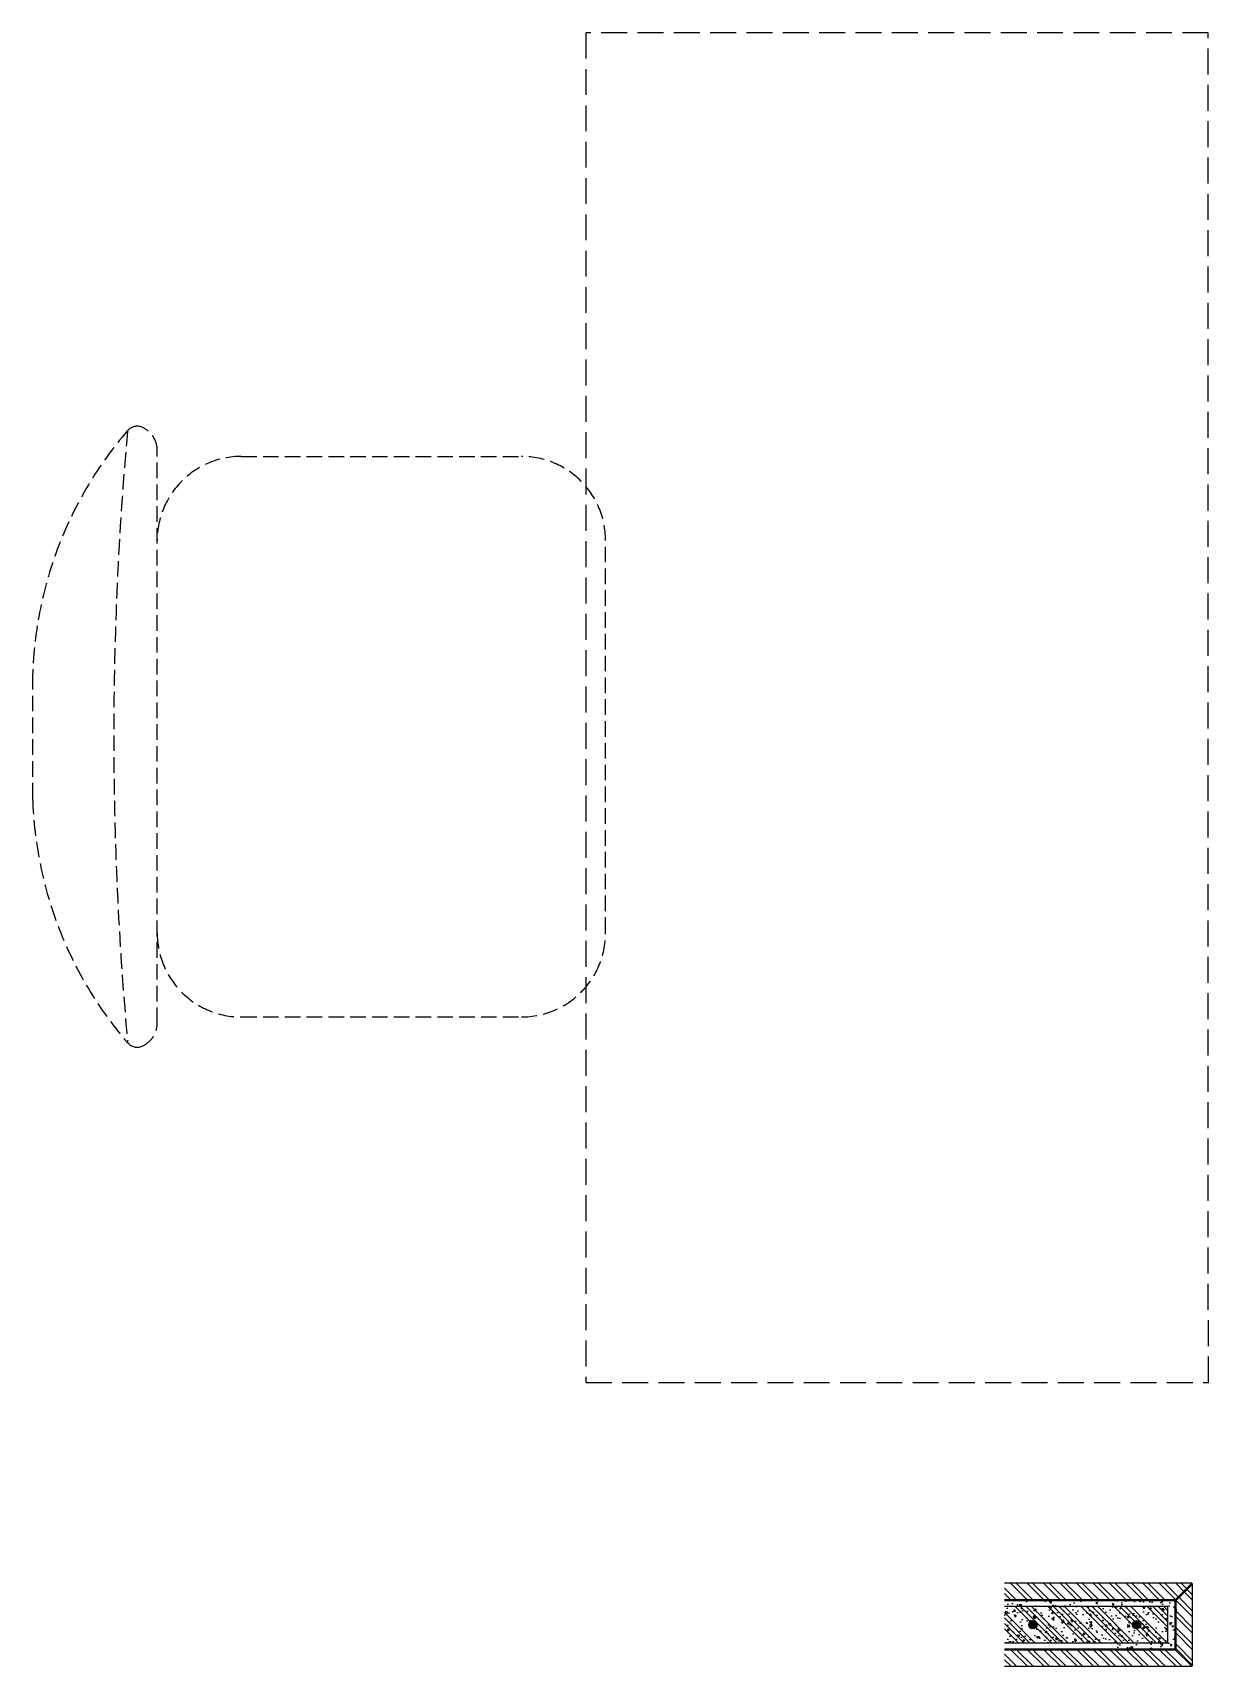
# Model space of a CAD drawing. Header units: inches. Extents: x -2597087 to 134135, y -662679 to 20000.
# Drawn here: x -1435 to -302, y 11789 to 13363 of the extents above; entities that cross this region are included whole.
import ezdxf

# ---------------------------------------------------------------- set-up
doc = ezdxf.new("R2010")
doc.units = ezdxf.units.IN
doc.header["$LTSCALE"] = 100
doc.header["$MEASUREMENT"] = 0
doc.linetypes.add('DASH', pattern=[0.35, 0.25, -0.1])
doc.layers.get('0').update_dxf_attribs({"linetype": 'CONTINUOUS'})
for name, color, linetype in [('1', 1, 'CONTINUOUS'), ('3', 3, 'CONTINUOUS'), ('家具', 1, 'DASH')]:
    doc.layers.add(name, color=color, linetype=linetype)
doc.linetypes.add('ZIGZAG', pattern='A,0.00254,-5.08,[131,ltypeshp.shx,S=5.08,R=0,X=-5.08,Y=0],-10.16,[131,ltypeshp.shx,S=5.08,R=180,X=5.08,Y=0],-5.08', length=20.32254)
pattern_1 = [(225, (108305.87485, 96419.6674), (0.673519209, -0.673519209), [])]

# ---------------------------------------------------------------- blocks, each defined once
blk = doc.blocks.new('A$C495C1C2F')
at = {"color": 1, "linetype": 'DASH', "ltscale": 0.5}
for p, q in [((100, 19), (100, 479)), ((167.5, 474), (392.5, 474)), ((460, 91.5), (460, 406.5)), ((0, 199.4), (0, 298.5)), ((167.5, 24), (392.5, 24))]:
    blk.add_line(p, q, dxfattribs=at)
for centre, radius, start, end in [((315.4, 288.8), 315.6, 139.2735, 178.2349), ((2777.8, 249), 2712.7, 174.8023, 185.1977), ((83.9, 488.2), 10, 67.33, 139.2735), ((80, 479), 20, 0, 67.33), ((167.5, 406.5), 67.5, 90, 180), ((392.5, 406.5), 67.5, 0, 90), ((315.4, 209.1), 315.6, 181.7651, 220.7265), ((167.5, 91.5), 67.5, 180, 270), ((392.5, 91.5), 67.5, 270, 0), ((80, 19), 20, 292.67, 0), ((83.9, 9.7), 10, 220.7265, 292.67)]:
    blk.add_arc(centre, radius, start, end, dxfattribs=at)

msp = doc.modelspace()

# ---------------------------------------------------------------- hatches: boundary and pattern name
h = msp.add_hatch()
h.set_pattern_fill('AR-CONC', color=1, scale=0.1, angle=90, style=0)
h.set_pattern_definition([(140, (-332.831, 11863.48), (1.5939, 18.2185), [1.905, -20.955]), (85, (-332.831, 11863.48), (-19.1057, -3.5243), [1.524, -16.764]), (190.451, (-332.699, 11864.998), (-17.5117, 14.6943), [1.619, -17.809]), (136.184, (-337.911, 11863.48), (4.2042, 27.108), [2.8575, -31.4325]), (186.636, (-337.56, 11865.74), (-24.7426, 23.7404), [2.4285, -26.7135]), (81.184, (-337.91, 11863.48), (-24.7425, 23.7405), [2.286, -25.146]), (111, (-336.641, 11866.02), (10.2266, 15.1615), [1.905, -20.955]), (56, (-336.641, 11866.02), (-18.4188, 6.1802), [1.524, -16.764]), (161.451, (-335.79, 11867.284), (-8.1923, 21.3416), [1.619, -17.809]), (127.5, (-332.8314, 11863.48), (-8.4555, 0.30886), [0, -16.5608, 0, -17.018, 0, -16.8275]), (97.5, (-332.831, 11863.48), (-10.01806, 6.68197), [0, -9.7028, 0, -16.1798, 0, -6.4135]), (57.5, (-332.8314, 11857.816), (0.57287, 13.55906), [0, -6.35, 0, -19.812, 0, -26.289]), (47.5, (-332.831, 11855.276), (-2.54265, 14.8129), [0, -8.255, 0, -13.1572, 0, -18.669])])
h.paths.add_polyline_path([(-498.745, 11853.48), (-498.745, 11846.98), (-340.831, 11846.98), (-340.831, 11811.98), (-403.364, 11811.98), (-403.364, 11805.48), (-332.831, 11805.48), (-332.831, 11853.48)])
h = msp.add_hatch()
h.set_pattern_fill('ANSI34', color=8, scale=30, angle=90, style=0)
h.set_pattern_definition([(135, (-104485.579, 188902.338), (-15.9099026, -15.9099026), []), (135, (-104485.579, 188907.64), (-15.9099026, -15.9099026), []), (135, (-104485.579, 188912.944), (-15.9099026, -15.9099026), []), (135, (-104485.579, 188918.248), (-15.9099026, -15.9099026), [])])
h.paths.add_polyline_path([(-498.745, 11846.964), (-498.745, 11811.964), (-341.364, 11811.964), (-341.364, 11846.964)])
h = msp.add_hatch()
h.set_pattern_fill('AR-CONC', color=8, scale=0.1, angle=180, style=0)
h.set_pattern_definition([(230, (108305.875, 96419.667), (-18.2184669, 1.5939086), [1.905, -20.955]), (175, (108305.875, 96419.667), (3.5242826, -19.1056643), [1.524, -16.764]), (280.451, (108304.357, 96419.8), (-14.6942502, -17.5116688), [1.619, -17.809]), (226.1842, (108305.875, 96414.587), (-27.107904, 4.2042328), [2.8575, -31.4325]), (276.6356, (108303.616, 96414.938), (-23.7404234, -24.7425556), [2.4285, -26.7135]), (171.184, (108305.875, 96414.587), (-23.7404606, -24.742512), [2.286, -25.146]), (201, (108303.335, 96415.857), (-15.161488, 10.2265519), [1.905, -20.955]), (146, (108303.335, 96415.857), (-6.1802028, -18.4187966), [1.524, -16.764]), (251.4514, (108302.071, 96416.71), (-21.341649, -8.1922858), [1.619, -17.809]), (217.5, (108305.875, 96419.6674), (-0.30886033, -8.4555039), [0, -16.5608, 0, -17.018, 0, -16.8275]), (187.5, (108305.875, 96419.667), (-6.68196625, -10.0180575), [0, -9.7028, 0, -16.1798, 0, -6.4135]), (147.5, (108311.539, 96419.6674), (-13.5590595, 0.5728744), [0, -6.35, 0, -19.812, 0, -26.289]), (137.5, (108314.079, 96419.667), (-14.8129181, -2.5426491), [0, -8.255, 0, -13.1572, 0, -18.669])])
h.paths.add_polyline_path([(-371.364, 11833.464, -1), (-371.364, 11825.464, -1)], flags=16)
h.paths.add_polyline_path([(-498.745, 11846.964), (-498.745, 11811.964), (-341.364, 11811.964), (-341.364, 11846.964)])
h = msp.add_hatch()
h.set_pattern_fill('ANSI31', color=2, scale=0.3, angle=180, style=0)
h.set_pattern_definition(pattern_1)
h.paths.add_polyline_path([(-471.364, 11825.464, 1), (-471.364, 11833.464, 1)])
h = msp.add_hatch()
h.set_pattern_fill('ANSI31', color=2, scale=0.3, angle=180, style=0)
h.set_pattern_definition(pattern_1)
h.paths.add_polyline_path([(-371.364, 11825.464, 1), (-371.364, 11833.464, 1)])
at = {"layer": '3'}
h = msp.add_hatch(dxfattribs=at)
h.set_pattern_fill('ANSI32', color=8, scale=30, angle=90, style=0)
h.set_pattern_definition([(135, (-317.364, 11789.464), (-7.95495, -7.95495), []), (135, (-317.364, 11794.767), (-7.95495, -7.95495), [])])
h.paths.add_polyline_path([(-333.364, 11852.757), (-333.364, 11806.171), (-317.364, 11790.171), (-317.364, 11868.757)])
h.paths.add_polyline_path([(-470.745, 11869.464), (-498.745, 11869.464), (-498.745, 11853.464), (-334.071, 11853.464), (-318.071, 11869.464)])
h.paths.add_polyline_path([(-498.745, 11805.464), (-498.745, 11789.464), (-318.071, 11789.464), (-334.071, 11805.464)])

# ---------------------------------------------------------------- linework, layer by layer
at = {"color": 2}
for p, q in [((-334.071, 11853.464), (-318.071, 11869.464)), ((-333.364, 11852.757), (-317.364, 11868.757)), ((-334.071, 11805.464), (-318.071, 11789.464)), ((-333.364, 11806.171), (-317.364, 11790.171))]:
    msp.add_line(p, q, dxfattribs=at)
for points in [[(-318.071, 11869.464), (-498.745, 11869.464)], [(-317.364, 11790.171), (-317.364, 11868.757)], [(-498.745, 11805.464), (-333.364, 11805.464), (-333.364, 11853.464), (-498.745, 11853.464)], [(-498.745, 11789.464), (-318.071, 11789.464)]]:
    msp.add_lwpolyline(points, dxfattribs=at)
at = {"color": 7}
msp.add_lwpolyline([(-498.745, 11811.964), (-341.364, 11811.964), (-341.364, 11846.964), (-498.745, 11846.964)], dxfattribs=at)
at = {"color": 2}
for centre in [(-471.364, 11829.464), (-371.364, 11829.464)]:
    msp.add_circle(centre, 4, dxfattribs=at)
at = {"layer": '1', "color": 1, "linetype": 'ZIGZAG', "ltscale": 0.001}
msp.add_lwpolyline([(-498.745, 11806.464), (-334.364, 11806.464), (-334.364, 11852.464), (-498.745, 11852.464)], dxfattribs=at)
at = {"layer": '3', "color": 1}
for points in [[(-317.364, 11868.757), (-318.071, 11869.464)], [(-318.071, 11789.464), (-317.364, 11790.171)]]:
    msp.add_lwpolyline(points, dxfattribs=at)
at = {"layer": '家具', "color": 2, "elevation": 0}
msp.add_lwpolyline([(-902.176, 13363.206), (-902.158, 12062.76), (-302.261, 12062.984), (-302.308, 13363.206), (-902.176, 13363.206)], dxfattribs=at)

# ---------------------------------------------------------------- block references
at = {"layer": '家具', "color": 1, "extrusion": (0, 0, -1), "xscale": -1.200000000783539, "yscale": 1.200000000797444, "zscale": -1.200000000783539, "rotation": 359.9981922677072}
msp.add_blockref('A$C495C1C2F', (1435.098, 12386.193, 0), dxfattribs=at)

doc.saveas('drawing.dxf')
